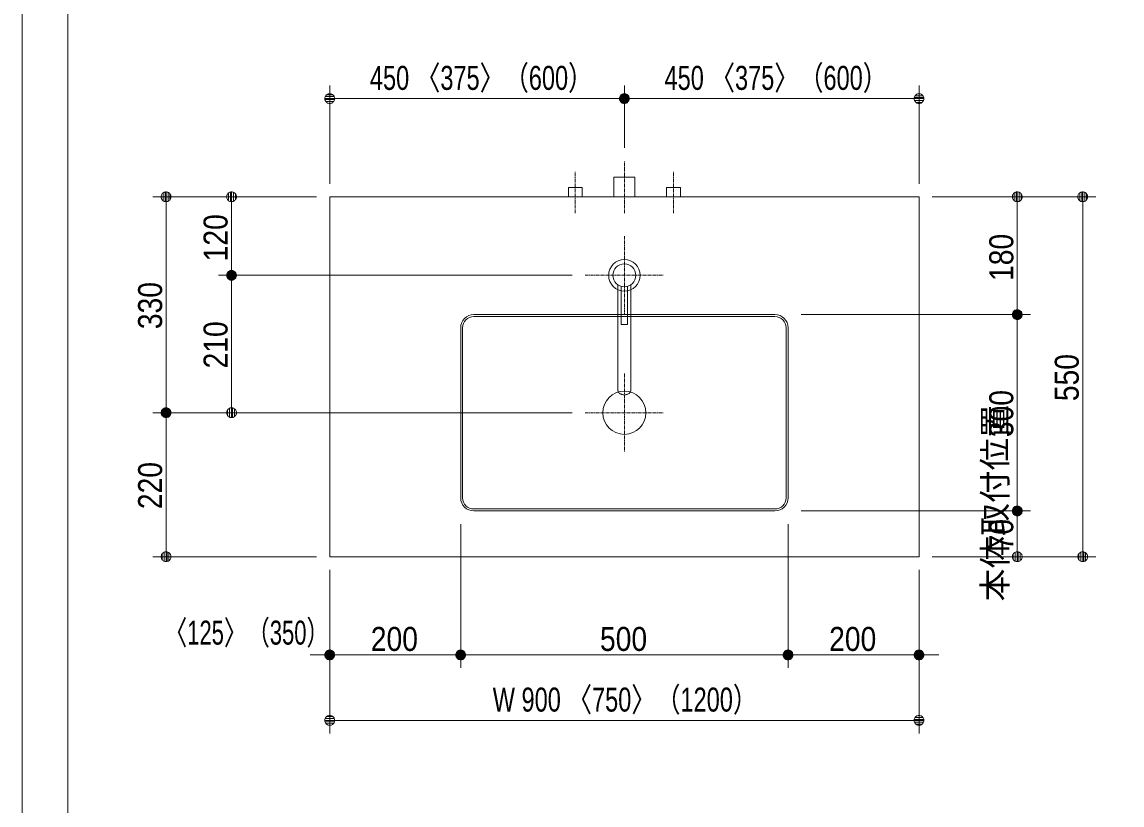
# Model space of a CAD drawing. Units: millimetres, scale not verified. Extents: x -6062 to 6062, y -3045 to 3045.
# Drawn here: x -5788 to -4108, y -799 to 397 of the extents above; entities that cross this region are included whole.
import ezdxf
from ezdxf.enums import TextEntityAlignment as Align

# ---------------------------------------------------------------- set-up
doc = ezdxf.new("R2010")
doc.units = ezdxf.units.MM
doc.header["$LTSCALE"] = 20
doc.linetypes.add('CHAIN1', pattern=[8, 5, -1, 1, -1])
for name, color, linetype, lineweight in [('0-0_1図面枠', 7, 'Continuous', 9), ('0-1_2寸法-1', 7, 'Continuous', 9), ('0-2_0', 7, 'Continuous', 9), ('0-3_2寸法-2', 7, 'Continuous', 9), ('0-5_5ボウル・キャビネット', 7, 'Continuous', 9), ('0-7_4給排水', 7, 'Continuous', 9)]:
    doc.layers.add(name, color=color, linetype=linetype, lineweight=lineweight)
doc.styles.add('ＭＳ Ｐゴシック', font='')
doc.styles.get('ＭＳ Ｐゴシック').set_extended_font_data('MS PGothic')

# ---------------------------------------------------------------- blocks, each defined once
blk = doc.blocks.new('グループ-2')
at = {"layer": '0-0_1図面枠'}
blk.add_lwpolyline([(-80000, 55400), (80000, 55400), (80000, -55400), (-80000, -55400)], close=True, dxfattribs=at)
blk = doc.blocks.new('図面枠')
at = {"layer": '0-0_1図面枠'}
blk.add_blockref('グループ-2', (0, 0), dxfattribs=at)
blk = doc.blocks.new('_Dot')
at = {"layer": '0-2_0'}
for p, q in [((-10, 0), (-20, 0)), ((9.78, 2), (-9.78, 2)), ((7.99, 6), (-7.99, 6)), ((9.16, -3.98), (-9.16, -3.98)), ((6, -7.98), (-6, -7.98))]:
    blk.add_line(p, q, dxfattribs=at)
for points in [[(10, 0), (9.92, 1.25), (9.69, 2.49), (9.3, 3.68), (8.76, 4.82), (8.09, 5.88), (7.29, 6.85), (6.37, 7.71), (5.36, 8.44), (4.26, 9.05), (3.09, 9.51), (1.87, 9.82), (0.63, 9.98), (-0.63, 9.98), (-1.87, 9.82), (-3.09, 9.51), (-4.26, 9.05), (-5.36, 8.44), (-6.37, 7.71), (-7.29, 6.85), (-8.09, 5.88), (-8.76, 4.82), (-9.3, 3.68), (-9.69, 2.49), (-9.92, 1.25), (-10, 0), (0, 0)], [(-10, 0), (-9.92, -1.25), (-9.69, -2.49), (-9.3, -3.68), (-8.76, -4.82), (-8.09, -5.88), (-7.29, -6.85), (-6.37, -7.71), (-5.36, -8.44), (-4.26, -9.05), (-3.09, -9.51), (-1.87, -9.82), (-0.63, -9.98), (0.63, -9.98), (1.87, -9.82), (3.09, -9.51), (4.26, -9.05), (5.36, -8.44), (6.37, -7.71), (7.29, -6.85), (8.09, -5.88), (8.76, -4.82), (9.3, -3.68), (9.69, -2.49), (9.92, -1.25), (10, 0), (0, 0)]]:
    blk.add_lwpolyline(points, close=True, dxfattribs=at)
blk = doc.blocks.new('グループ-6')
at = {"layer": '0-7_4給排水', "linetype": 'CHAIN1'}
blk.add_line((-61600, 2100), (-61600, 3700), dxfattribs=at)
at = {"layer": '0-7_4給排水'}
blk.add_lwpolyline([(-61920, 2600), (-61920, 3200), (-61280, 3200), (-61280, 2600)], dxfattribs=at)
blk = doc.blocks.new('グループ-12')
at = {"layer": '0-5_5ボウル・キャビネット'}
for p, q in [((-66200, -1000), (-57000, -1000)), ((-66200, -1060), (-57000, -1060)), ((-66600, -6600), (-66600, -1400)), ((-66540, -6600), (-66540, -1400)), ((-56660, -1400), (-56660, -6600)), ((-56600, -1400), (-56600, -6600)), ((-57000, -6940), (-66200, -6940)), ((-57000, -7000), (-66200, -7000))]:
    blk.add_line(p, q, dxfattribs=at)
at = {"layer": '0-5_5ボウル・キャビネット', "linetype": 'CHAIN1'}
for p, q in [((-61600, -2800), (-61600, -5200)), ((-62800, -4000), (-60400, -4000))]:
    blk.add_line(p, q, dxfattribs=at)
at = {"layer": '0-5_5ボウル・キャビネット'}
blk.add_circle((-61600, -4000), 660, dxfattribs=at)
for centre, radius, start, end in [((-66200, -1400), 400, 90, 180), ((-57000, -1400), 400, 0, 90), ((-66200, -1400), 340, 90, 180), ((-57000, -1400), 340, 0, 90), ((-66200, -6600), 400, 180, 270), ((-66200, -6600), 340, 180, 270), ((-57000, -6600), 400, 270, 0), ((-57000, -6600), 340, 270, 0)]:
    blk.add_arc(centre, radius, start, end, dxfattribs=at)
blk = doc.blocks.new('グループ-18')
at = {"layer": '0-7_4給排水', "linetype": 'CHAIN1'}
for p, q in [((-61600, 1400), (-61600, -1000)), ((-62800, 200), (-60400, 200))]:
    blk.add_line(p, q, dxfattribs=at)
at = {"layer": '0-7_4給排水'}
for points in [[(-61800, -87.2), (-61800, -3300), (-61799.2, -3313.8), (-61796.7, -3327.9), (-61792.3, -3342.2), (-61786, -3356.4), (-61777.7, -3370.4), (-61767.4, -3383.8), (-61755.3, -3396.6), (-61741.4, -3408.3), (-61726.1, -3418.9), (-61709.4, -3428.2), (-61691.9, -3436.1), (-61673.6, -3442.5), (-61655, -3447.3), (-61636.4, -3450.7), (-61618, -3452.6), (-61600, -3453.2), (-61582, -3452.6), (-61563.6, -3450.7), (-61545, -3447.3), (-61526.4, -3442.5), (-61508.1, -3436.1), (-61490.6, -3428.2), (-61473.9, -3418.9), (-61458.6, -3408.3), (-61444.7, -3396.6), (-61432.6, -3383.8), (-61422.3, -3370.4), (-61414, -3356.4), (-61407.7, -3342.2), (-61403.3, -3327.9), (-61400.8, -3313.8), (-61400, -3300), (-61400, -87.2)], [(-61700, -135.4), (-61700, -1300), (-61500, -1300), (-61500, -135.4)]]:
    blk.add_lwpolyline(points, dxfattribs=at)
for radius in [480, 350]:
    blk.add_circle((-61600, 200), radius, dxfattribs=at)
blk = doc.blocks.new('止水栓_平面_W75')
at = {"layer": '0-7_4給排水', "linetype": 'CHAIN1'}
for p, q in [((-1500, -500), (-1500, 780)), ((1500, -500), (1500, 780))]:
    blk.add_line(p, q, dxfattribs=at)
at = {"layer": '0-7_4給排水'}
for points in [[(-1710, 0), (-1710, 280), (-1290, 280), (-1290, 0)], [(1290, 0), (1290, 280), (1710, 280), (1710, 0)]]:
    blk.add_lwpolyline(points, dxfattribs=at)

msp = doc.modelspace()

# ---------------------------------------------------------------- linework, layer by layer
at = {"layer": '0-0_1図面枠'}
msp.add_line((-5717.5, 1750), (-5717.5, -2420), dxfattribs=at)
at = {"layer": '0-1_2寸法-1'}
for p, q in [((-5317.5, 150), (-5317.5, 300)), ((-4867.5, 205), (-4867.5, 300)), ((-4867.5, 205), (-4867.5, 300)), ((-4417.5, 150), (-4417.5, 300)), ((-4882.51, 280), (-5302.49, 280)), ((-4852.49, 280), (-4432.51, 280)), ((-5487.5, 130), (-5587.5, 130)), ((-5337.5, 130), (-5487.5, 130)), ((-4397.5, 130), (-4247.5, 130)), ((-4247.5, 130), (-4147.5, 130)), ((-5567.5, -184.99), (-5567.5, 114.99)), ((-5467.5, 25.01), (-5467.5, 114.99)), ((-4267.5, 114.99), (-4267.5, -34.99)), ((-4167.5, -404.99), (-4167.5, 114.99)), ((-4947.5, 10), (-5487.5, 10)), ((-4947.5, 10), (-5487.5, 10)), ((-5467.5, -5.01), (-5467.5, -184.99)), ((-4597.5, -50), (-4247.5, -50)), ((-4397.5, -50), (-4247.5, -50)), ((-4267.5, -334.99), (-4267.5, -65.01)), ((-5487.5, -200), (-5587.5, -200)), ((-5487.5, -200), (-5587.5, -200)), ((-4947.5, -200), (-5487.5, -200)), ((-5567.5, -215.01), (-5567.5, -404.99)), ((-4597.5, -350), (-4247.5, -350)), ((-4397.5, -350), (-4247.5, -350)), ((-4267.5, -404.99), (-4267.5, -365.01)), ((-5117.5, -370), (-5117.5, -590)), ((-4617.5, -370), (-4617.5, -590)), ((-5337.5, -420), (-5587.5, -420)), ((-4397.5, -420), (-4247.5, -420)), ((-4247.5, -420), (-4147.5, -420)), ((-5317.5, -440), (-5317.5, -590)), ((-5117.5, -440), (-5117.5, -590)), ((-4617.5, -440), (-4617.5, -590)), ((-4417.5, -440), (-4417.5, -590)), ((-5302.49, -570), (-5132.51, -570)), ((-4632.51, -570), (-5102.49, -570)), ((-4602.49, -570), (-4432.51, -570)), ((-5317.5, -590), (-5317.5, -690)), ((-4417.5, -590), (-4417.5, -690)), ((-4432.51, -670), (-5302.49, -670))]:
    msp.add_line(p, q, dxfattribs=at)
at = {"layer": '0-3_2寸法-2'}
for p, q in [((-5317.5, -440), (-5317.5, -590)), ((-5117.5, -440), (-5117.5, -590)), ((-4617.5, -440), (-4617.5, -590)), ((-4417.5, -440), (-4417.5, -590)), ((-5332.51, -570), (-5347.51, -570)), ((-5117.5, -570), (-5317.5, -570)), ((-5102.49, -570), (-5087.49, -570)), ((-4632.51, -570), (-4647.51, -570)), ((-4617.5, -570), (-4417.5, -570)), ((-4402.49, -570), (-4387.49, -570))]:
    msp.add_line(p, q, dxfattribs=at)
at = {"layer": '0-5_5ボウル・キャビネット'}
msp.add_lwpolyline([(-5317.5, 130), (-4417.5, 130), (-4417.5, -420), (-5317.5, -420)], close=True, dxfattribs=at)

# ---------------------------------------------------------------- block references
at = {"layer": '0-0_1図面枠', "xscale": 0.05, "yscale": 0.05}
msp.add_blockref('図面枠', (-1787.5, 0), dxfattribs=at)
at = {"layer": '0-1_2寸法-1', "xscale": 0.7503418, "yscale": 0.7503418}
for p, rotation in [((-5317.5, 280), 180), ((-4867.5, 280), 180), ((-5567.5, 130), 90), ((-5467.5, 130), 90), ((-4267.5, 130), 90), ((-4167.5, 130), 90), ((-5467.5, 10), 270), ((-5467.5, 10), 90), ((-4267.5, -50), 270), ((-4267.5, -50), 90), ((-5567.5, -200), 270), ((-5567.5, -200), 90), ((-5467.5, -200), 270), ((-4267.5, -350), 270), ((-4267.5, -350), 90), ((-5567.5, -420), 270), ((-4267.5, -420), 270), ((-4167.5, -420), 270), ((-5317.5, -570), 180), ((-5117.5, -570), 180), ((-4617.5, -570), 180), ((-5317.5, -670), 180)]:
    msp.add_blockref('_Dot', p, dxfattribs=dict(at, rotation=rotation))
for p in [(-4867.5, 280), (-4417.5, 280), (-5117.5, -570), (-4617.5, -570), (-4417.5, -570), (-4417.5, -670)]:
    msp.add_blockref('_Dot', p, dxfattribs=at)
at = {"layer": '0-3_2寸法-2', "xscale": 0.7503418, "yscale": 0.7503418}
for p in [(-5317.5, -570), (-4617.5, -570)]:
    msp.add_blockref('_Dot', p, dxfattribs=at)
at = {"layer": '0-3_2寸法-2', "xscale": 0.7503418, "yscale": 0.7503418, "rotation": 180}
for p in [(-5117.5, -570), (-4417.5, -570)]:
    msp.add_blockref('_Dot', p, dxfattribs=at)
at = {"layer": '0-5_5ボウル・キャビネット', "xscale": 0.05, "yscale": 0.05}
msp.add_blockref('グループ-12', (-1787.5, 0), dxfattribs=at)
at = {"layer": '0-7_4給排水', "xscale": 0.05, "yscale": 0.05}
for name, p in [('グループ-6', (-1787.5, 0)), ('止水栓_平面_W75', (-4867.5, 130)), ('グループ-18', (-1787.5, 0))]:
    msp.add_blockref(name, p, dxfattribs=at)

# ---------------------------------------------------------------- texts
at = {"layer": '0-1_2寸法-1', "style": 'ＭＳ Ｐゴシック'}
for s, height, width, p in [('450 〈375〉（600）', 36.69, 0.75, (-5256.19, 282.35)), ('450 〈375〉（600）', 36.69, 0.75, (-4806.19, 282.35)), ('200', 36.66, 0.9, (-5254.78, -574.96)), ('500', 36.66, 0.9, (-4904.78, -574.96)), ('200', 36.66, 0.9, (-4554.78, -574.96)), ('W 900 〈750〉（1200）', 36.69, 0.75, (-5068.55, -667.65))]:
    msp.add_text(s, height=height, dxfattribs=dict(at, width=width)).set_placement(p, align=Align.BOTTOM_LEFT)
at = {"layer": '0-1_2寸法-1', "style": 'ＭＳ Ｐゴシック', "width": 0.9}
for s, p in [('120', (-5462.54, 31.39)), ('180', (-4262.54, 1.39)), ('330', (-5562.54, -72.28)), ('210', (-5462.54, -132.28)), ('550', (-4162.54, -182.28)), ('300', (-4262.54, -237.28)), ('220', (-5562.54, -347.28)), ('70', (-4262.54, -410.37))]:
    msp.add_text(s, height=36.66, rotation=90, dxfattribs=at).set_placement(p, align=Align.BOTTOM_LEFT)
at = {"layer": '0-3_2寸法-2', "style": 'ＭＳ Ｐゴシック'}
msp.add_text('本体取付位置', height=36.66, rotation=90, dxfattribs=at).set_placement((-4272.19, -488.14), align=Align.BOTTOM_LEFT)
at = {"layer": '0-3_2寸法-2', "style": 'ＭＳ Ｐゴシック', "width": 0.7}
msp.add_text('〈125〉（350）', height=36.69, dxfattribs=at).set_placement((-5570.2, -565.31), align=Align.BOTTOM_LEFT)

doc.saveas('drawing.dxf')
